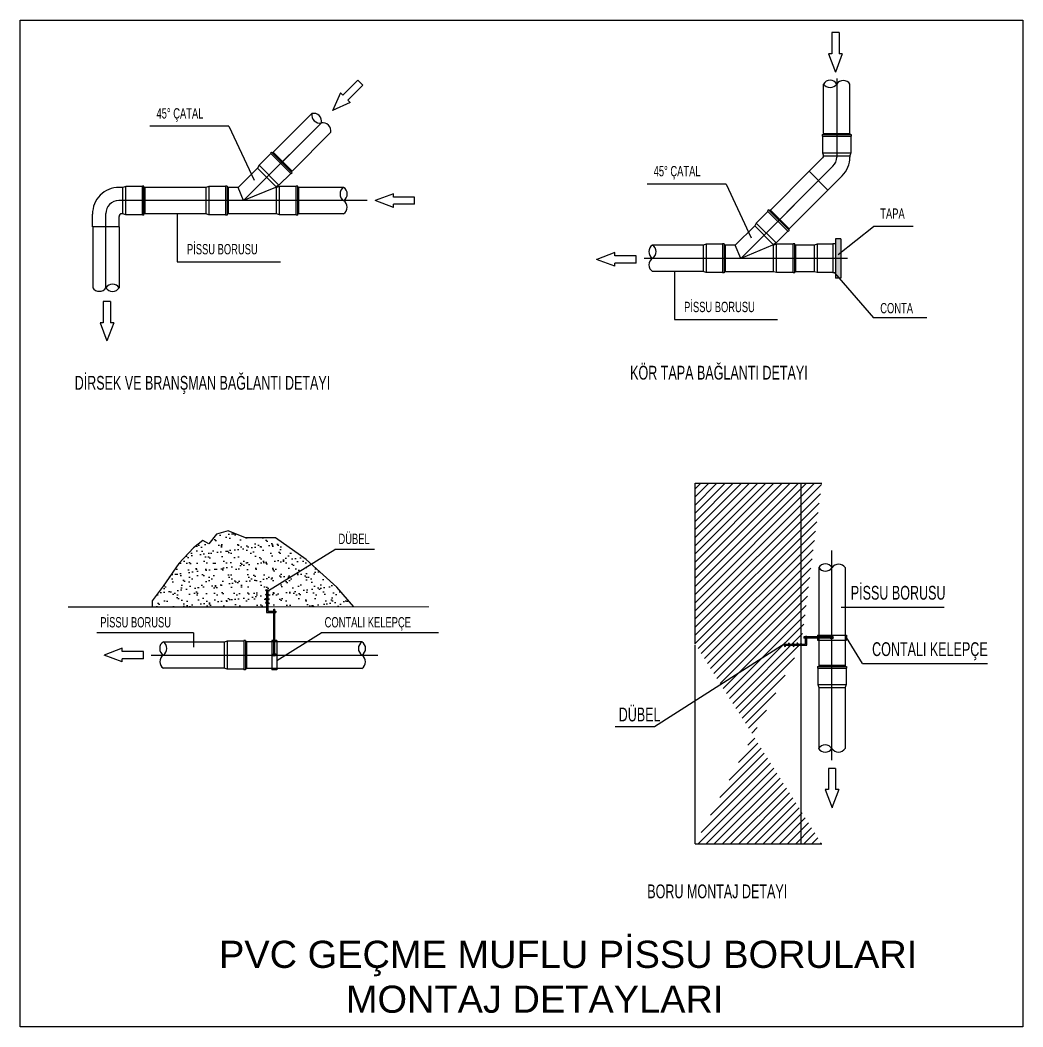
# Model space of a CAD drawing. Header units: centimetres. Extents: x -13133 to 30552, y -2 to 4552.
# Drawn here: x 26382.9 to 26775.2, y 938.1 to 1332.1 of the extents above; entities that cross this region are included whole.
import ezdxf

# ---------------------------------------------------------------- set-up
doc = ezdxf.new("R2010")
doc.units = ezdxf.units.CM
doc.layers.add('DETAY', color=3, linetype='CONTINUOUS', lineweight=20)
doc.layers.add('Renkli Tarama', color=7, linetype='CONTINUOUS', lineweight=0)
for name, color, linetype in [('MEP-DETAYLAR', 111, 'CONTINUOUS'), ('MTY-CİHAZ', 135, 'CONTINUOUS'), ('PIS', 6, 'CONTINUOUS'), ('ROTAS-VANA', 1, 'CONTINUOUS')]:
    doc.layers.add(name, color=color, linetype=linetype)
doc.styles.add('ÇAP', font='arial.ttf')

# ---------------------------------------------------------------- blocks, each defined once
blk = doc.blocks.new('SIHHİ DETAYLAR')
at = {"layer": 'MEP-DETAYLAR'}
h = blk.add_hatch(color=41, dxfattribs=at)
h.paths.add_polyline_path([(1113.9, 944.03), (1111.82, 944.03), (1111.82, 933.64), (1113.9, 933.64)])
h.paths.add_polyline_path([(1113.9, 946.52), (1111.82, 946.52), (1111.82, 944.03), (1113.9, 944.03)])
h.paths.add_polyline_path([(1113.9, 933.64), (1111.82, 933.64), (1111.82, 933.12), (1111.82, 931.15), (1113.9, 931.15)])
h = blk.add_hatch(dxfattribs=at)
h.set_pattern_fill('ANSI31', color=11, scale=0.708835, angle=-0.0001, style=0)
h.set_pattern_definition([(44.999935, (9022.8332, -1901.6165), (-1.5913777, 1.5913813), [])])
edge = h.paths.add_edge_path()
edge.add_line((1056.97, 850.82), (1106.48, 850.82))
edge.add_line((1098.5, 787.9), (1098.5, 850.82))
edge.add_line((1056.97, 787.9), (1056.97, 850.82))
edge.add_line((1098.5, 709.73), (1098.5, 787.41))
edge.add_line((1056.97, 709.73), (1056.97, 787.41))
edge.add_line((1056.97, 709.73), (1106.48, 709.73))
h = blk.add_hatch(dxfattribs=at)
h.set_pattern_fill('AR-SAND', color=41, scale=2.491997, angle=-0.0001, style=0)
h.set_pattern_definition([(37.49993534, (-93761.8048, -763185.808), (-0.156973863, 4.801639922), [0, -3.787835986, 0, -4.236395511, 0, -4.04949571]), (7.4999353, (-93761.805, -763185.808), (4.410286813, 7.032775566), [0, -2.043437835, 0, -3.414036383, 0, -1.308298614]), (327.49993534, (-93764.87, -763185.808), (7.760433313, 0.014093589), [0, -1.24599868, 0, -4.485595247, 0, -5.856193795]), (317.4999353, (-93764.87, -763185.808), (7.49126203, 2.187156736), [0, -0.62299934, 0, -2.940556884, 0, -3.364196435])])
h.paths.add_polyline_path([(904.84, 820.99), (892.86, 829.48), (881.14, 829.48), (874.31, 832.2), (869.76, 830.87), (866.73, 827.08), (864.41, 828.41), (860.79, 825.62), (854.99, 819.44), (848.81, 810.56), (844.56, 804.77), (844.56, 802.45), (923.39, 802.45), (916.82, 810.17)])
at = {"color": 4}
blk.add_line((1099.46, 790.17), (1099.46, 790.67), dxfattribs=at)
at = {"layer": 'DETAY', "color": 255}
blk.add_line((889.84, 802.45), (952.75, 802.45), dxfattribs=at)
at = {"layer": 'MEP-DETAYLAR', "color": 41}
for p, q in [((1110.45, 1027.2), (1110.45, 1018.91)), ((1113.26, 1027.2), (1110.45, 1027.2)), ((1113.26, 1027.2), (1113.26, 1018.91)), ((1110.45, 1018.91), (1109.18, 1018.91)), ((1109.18, 1018.91), (1111.87, 1011.77)), ((1114.53, 1018.91), (1111.86, 1011.75)), ((1114.53, 1018.91), (1113.26, 1018.91)), ((1112.34, 1009.2), (1112.34, 978.48)), ((925.04, 1008.56), (919.18, 1002.7)), ((927.03, 1006.57), (921.17, 1000.71)), ((925.04, 1008.56), (927.03, 1006.57)), ((918.28, 1003.6), (915.11, 996.64)), ((918.28, 1003.6), (919.18, 1002.7)), ((922.07, 999.81), (915.12, 996.66)), ((921.17, 1000.71), (922.07, 999.81)), ((874.6, 990.53), (843.67, 990.53)), ((874.6, 990.53), (884.47, 969.45)), ((910.75, 991.85), (880.34, 961.44)), ((1106.84, 986.69), (1117.84, 986.69)), ((1107.15, 987.73), (1117.53, 987.73)), ((1107.15, 987.31), (1117.53, 987.31)), ((895.6, 976.7), (901.24, 982.34)), ((890.97, 979.86), (898.75, 972.07)), ((891.63, 980.08), (898.97, 972.74)), ((891.92, 980.37), (899.27, 973.03)), ((1106.84, 980.2), (1117.84, 980.2)), ((1107.19, 979.01), (1117.49, 979.01)), ((885.79, 974.18), (893.08, 966.9)), ((886.38, 975.27), (894.16, 967.49)), ((1110.85, 974.88), (1074.8, 938.83)), ((1101.54, 972.91), (1108.88, 965.57)), ((833.05, 956.29), (833.05, 966.6)), ((834.24, 955.94), (834.24, 966.95)), ((840.73, 955.94), (840.73, 966.95)), ((841.35, 956.25), (841.35, 966.63)), ((841.77, 956.25), (841.77, 966.63)), ((865.58, 966.6), (865.58, 956.29)), ((866.77, 966.95), (866.77, 955.94)), ((873.26, 966.95), (873.26, 955.94)), ((873.88, 966.63), (873.88, 956.25)), ((874.3, 956.25), (874.3, 966.64)), ((874.3, 966.64), (874.3, 956.25)), ((874.3, 966.63), (874.3, 956.25)), ((880.34, 961.44), (878.2, 966.64)), ((893.2, 956.25), (893.2, 966.64)), ((894.39, 955.94), (894.39, 966.95)), ((900.88, 955.94), (900.88, 966.95)), ((901.5, 956.25), (901.5, 966.63)), ((901.91, 956.25), (901.91, 966.63)), ((1069.06, 967.92), (1038.14, 967.92)), ((1069.06, 967.92), (1078.93, 946.84)), ((928.68, 961.44), (831.5, 961.44)), ((938.92, 958.77), (931.76, 961.44)), ((938.92, 964.12), (931.78, 961.43)), ((938.92, 962.85), (938.92, 964.12)), ((947.21, 962.85), (938.92, 962.85)), ((947.21, 960.04), (947.21, 962.85)), ((947.21, 960.04), (938.92, 960.04)), ((938.92, 958.77), (938.92, 960.04)), ((1086.09, 957.47), (1093.44, 950.13)), ((1086.39, 957.76), (1093.73, 950.42)), ((1090.06, 954.09), (1095.7, 959.73)), ((826.41, 927.22), (826.41, 956.35)), ((854.4, 956.29), (854.4, 937.48)), ((1085.43, 957.25), (1093.21, 949.47)), ((831.6, 951.16), (821.22, 951.16)), ((1080.25, 951.57), (1087.54, 944.29)), ((1080.84, 952.66), (1088.63, 944.88)), ((1112.96, 940.41), (1126.79, 951.31)), ((1142.25, 951.31), (1126.79, 951.31)), ((1111.82, 946.52), (1111.82, 931.15)), ((1113.9, 946.52), (1111.82, 946.52)), ((1113.9, 946.52), (1113.9, 931.15)), ((1060.05, 943.99), (1060.05, 933.68)), ((1061.23, 944.34), (1061.23, 933.33)), ((1067.72, 944.34), (1067.72, 933.33)), ((1068.34, 944.03), (1068.34, 933.64)), ((1068.76, 933.64), (1068.76, 944.03)), ((1068.76, 944.03), (1068.76, 933.64)), ((1068.76, 944.03), (1068.76, 933.64)), ((1074.8, 938.83), (1072.67, 944.03)), ((1087.67, 933.64), (1087.67, 944.03)), ((1088.85, 933.33), (1088.85, 944.34)), ((1095.34, 933.33), (1095.34, 944.34)), ((1095.96, 933.64), (1095.96, 944.03)), ((1096.38, 933.64), (1096.38, 944.03)), ((1103.52, 944.03), (1103.52, 933.64)), ((1104.71, 944.34), (1104.71, 933.33)), ((1110.86, 944.34), (1110.86, 933.33)), ((1025.6, 935.73), (1018.44, 938.4)), ((1025.6, 941.08), (1018.46, 938.39)), ((1025.6, 939.81), (1025.6, 941.08)), ((1033.89, 939.81), (1025.6, 939.81)), ((1033.89, 936.99), (1033.89, 939.81)), ((1116.61, 938.83), (1037.06, 938.83)), ((854.4, 937.48), (894.73, 937.48)), ((1033.89, 936.99), (1025.6, 936.99)), ((1025.6, 935.73), (1025.6, 936.99)), ((1048.86, 933.68), (1048.86, 914.87)), ((1111.51, 933.12), (1126.79, 915.51)), ((1113.9, 931.15), (1111.82, 931.15)), ((825.46, 921.96), (825.46, 913.68)), ((828.27, 921.96), (825.46, 921.96)), ((828.27, 921.96), (828.27, 913.68)), ((1048.86, 914.87), (1089.19, 914.87)), ((1147.56, 915.51), (1126.79, 915.51)), ((825.46, 913.68), (824.19, 913.68)), ((824.19, 913.68), (826.88, 906.53)), ((829.54, 913.68), (826.86, 906.52)), ((829.54, 913.68), (828.27, 913.68)), ((874.31, 832.2), (869.76, 830.87)), ((881.14, 829.48), (874.31, 832.2)), ((864.41, 828.41), (860.79, 825.62)), ((866.73, 827.08), (864.41, 828.41)), ((869.76, 830.87), (866.73, 827.08)), ((892.86, 829.48), (881.14, 829.48)), ((904.84, 820.99), (892.86, 829.48)), ((860.79, 825.62), (854.99, 819.44)), ((890.09, 808.81), (916.04, 824.95)), ((931.51, 824.95), (916.04, 824.95)), ((1110.46, 742.51), (1110.5, 824.56)), ((916.82, 810.17), (904.84, 820.99)), ((854.99, 819.44), (848.81, 810.56)), ((848.81, 810.56), (844.56, 804.77)), ((923.39, 802.45), (916.82, 810.17)), ((844.56, 804.77), (844.56, 802.45)), ((811.67, 802.45), (889.34, 802.45)), ((1114.06, 802.33), (1154.39, 802.33)), ((860.7, 792.3), (822.86, 792.3)), ((860.7, 792.3), (860.7, 786.64)), ((893.29, 781.52), (910.62, 792.3)), ((956.53, 792.3), (910.62, 792.3)), ((872.76, 788.7), (872.76, 778.4)), ((873.95, 789.05), (873.95, 778.05)), ((880.44, 789.05), (880.44, 778.05)), ((881.06, 788.74), (881.06, 778.36)), ((881.48, 778.36), (881.48, 788.74)), ((881.48, 788.74), (881.48, 778.36)), ((881.48, 788.74), (881.48, 778.36)), ((893.29, 789.26), (891.42, 789.26)), ((891.42, 789.26), (891.42, 789.05)), ((891.42, 789.05), (891.42, 778.05)), ((893.29, 789.26), (893.29, 788.74)), ((893.29, 788.74), (893.29, 778.36)), ((1092.13, 788.16), (1041.12, 755.52)), ((1104.79, 791.35), (1104.79, 789.48)), ((1104.79, 791.35), (1105.31, 791.35)), ((1104.79, 789.48), (1105, 789.48)), ((1105, 789.48), (1116.01, 789.48)), ((1105.31, 791.35), (1115.7, 791.35)), ((1115.7, 791.35), (1116.22, 791.35)), ((1116.01, 789.48), (1116.22, 789.48)), ((1116.22, 791.35), (1116.22, 789.48)), ((1122.41, 780.26), (1116.22, 790.42)), ((832.89, 786.23), (825.74, 783.54)), ((832.89, 784.96), (832.89, 786.23)), ((841.18, 784.96), (832.89, 784.96)), ((841.18, 782.15), (841.18, 784.96)), ((832.89, 780.88), (825.73, 783.55)), ((841.18, 782.15), (832.89, 782.15)), ((832.89, 780.88), (832.89, 782.15)), ((844.17, 783.59), (932.86, 783.59)), ((1122.41, 780.26), (1171.37, 780.26)), ((891.42, 778.05), (891.42, 777.84)), ((893.29, 777.84), (891.42, 777.84)), ((893.29, 778.36), (893.29, 777.84)), ((1105, 778.5), (1116.01, 778.5)), ((1115.7, 779.54), (1105.31, 779.54)), ((1105.31, 779.54), (1115.7, 779.54)), ((1105.31, 779.54), (1115.7, 779.54)), ((1105.31, 779.13), (1115.7, 779.13)), ((1105.35, 770.83), (1115.66, 770.83)), ((1041.12, 755.52), (1025.66, 755.52)), ((1109.1, 739.24), (1109.1, 730.95)), ((1111.91, 739.24), (1109.1, 739.24)), ((1111.91, 739.24), (1111.91, 730.95)), ((1109.1, 730.95), (1107.83, 730.95)), ((1107.83, 730.95), (1110.51, 723.81)), ((1113.18, 730.95), (1110.5, 723.79)), ((1113.18, 730.95), (1111.91, 730.95))]:
    blk.add_line(p, q, dxfattribs=at)
at = {"layer": 'MEP-DETAYLAR'}
for p, q in [((1107.14, 987.73), (1107.14, 1007.08)), ((1117.53, 987.73), (1117.53, 1007.08)), ((891.92, 980.37), (907.07, 995.52)), ((907.07, 995.52), (907.16, 995.43)), ((910.74, 991.85), (910.75, 991.85)), ((899.27, 973.03), (914.41, 988.18)), ((1106.63, 987.31), (1107.15, 987.31)), ((1106.63, 987.31), (1106.63, 986.69)), ((1106.63, 986.69), (1106.84, 986.69)), ((1106.84, 986.69), (1106.84, 980.2)), ((1107.15, 987.73), (1107.15, 987.31)), ((1117.53, 987.73), (1117.53, 987.31)), ((1117.53, 987.31), (1118.05, 987.31)), ((1117.84, 986.69), (1118.05, 986.69)), ((1117.84, 986.69), (1117.84, 980.2)), ((1118.05, 987.31), (1118.05, 986.69)), ((890.97, 979.86), (886.38, 975.27)), ((891.26, 980.44), (890.82, 980)), ((890.82, 980), (890.97, 979.86)), ((891.26, 980.44), (891.63, 980.08)), ((891.92, 980.37), (891.63, 980.08)), ((1101.54, 972.91), (1106.88, 978.26)), ((1106.84, 980.2), (1107.19, 979.01)), ((1107.19, 979.01), (1107.19, 978.99)), ((1117.84, 980.2), (1117.49, 979.01)), ((1117.49, 979.01), (1117.49, 978.48)), ((885.79, 974.18), (878.2, 966.64)), ((886.38, 975.27), (885.79, 974.18)), ((898.75, 972.07), (894.16, 967.49)), ((898.75, 972.07), (898.9, 971.93)), ((899.34, 972.37), (898.9, 971.93)), ((899.27, 973.03), (898.97, 972.74)), ((898.97, 972.74), (899.34, 972.37)), ((1086.39, 957.76), (1101.54, 972.91)), ((1108.88, 965.57), (1114.45, 971.14)), ((832.63, 966.6), (831.6, 966.6)), ((833.05, 966.6), (832.63, 966.6)), ((834.24, 966.95), (833.05, 966.6)), ((840.73, 966.95), (834.24, 966.95)), ((841.35, 967.15), (840.73, 967.15)), ((840.73, 966.95), (840.73, 967.15)), ((841.35, 966.63), (841.35, 967.15)), ((841.77, 966.63), (841.35, 966.63)), ((865.41, 966.6), (841.77, 966.6)), ((865.58, 966.6), (865.41, 966.6)), ((866.77, 966.95), (865.58, 966.6)), ((873.26, 966.95), (866.77, 966.95)), ((873.88, 967.15), (873.26, 967.15)), ((873.26, 967.15), (873.26, 966.95)), ((873.88, 967.15), (873.88, 966.63)), ((874.3, 966.63), (873.88, 966.63)), ((878.2, 966.64), (874.3, 966.64)), ((892.78, 966.64), (880.34, 961.44)), ((893.08, 966.9), (892.78, 966.64)), ((893.2, 966.64), (892.78, 966.64)), ((894.16, 967.49), (893.08, 966.9)), ((894.39, 966.95), (893.2, 966.64)), ((900.88, 966.95), (894.39, 966.95)), ((900.88, 966.95), (900.88, 967.15)), ((901.5, 967.15), (900.88, 967.15)), ((901.5, 966.63), (901.5, 967.15)), ((901.91, 966.63), (901.5, 966.63)), ((919.44, 966.64), (901.91, 966.64)), ((1093.73, 950.42), (1108.88, 965.57)), ((1085.73, 957.84), (1085.29, 957.4)), ((1085.73, 957.84), (1086.09, 957.47)), ((1086.39, 957.76), (1086.09, 957.47)), ((821.22, 951.16), (821.22, 956.21)), ((831.6, 951.16), (831.6, 955.25)), ((832.89, 956.29), (832.64, 956.29)), ((833.05, 956.29), (832.89, 956.29)), ((834.24, 955.94), (833.05, 956.29)), ((840.73, 955.94), (834.24, 955.94)), ((840.73, 955.73), (840.73, 955.94)), ((841.35, 955.73), (840.73, 955.73)), ((841.35, 955.73), (841.35, 956.25)), ((841.77, 956.25), (841.35, 956.25)), ((865.58, 956.29), (841.77, 956.29)), ((866.77, 955.94), (865.58, 956.29)), ((873.26, 955.94), (866.77, 955.94)), ((873.26, 955.94), (873.26, 955.73)), ((873.88, 955.73), (873.26, 955.73)), ((873.88, 956.25), (873.88, 955.73)), ((874.3, 956.25), (873.88, 956.25)), ((893.2, 956.25), (874.3, 956.25)), ((894.39, 955.94), (893.2, 956.25)), ((900.88, 955.94), (894.39, 955.94)), ((900.88, 955.73), (900.88, 955.94)), ((901.5, 955.73), (900.88, 955.73)), ((901.91, 956.25), (901.5, 956.25)), ((901.5, 955.73), (901.5, 956.25)), ((919.44, 956.25), (901.91, 956.25)), ((1085.43, 957.25), (1080.84, 952.66)), ((1085.29, 957.4), (1085.43, 957.25)), ((821.3, 951), (821.3, 927.35)), ((831.6, 951.16), (831.6, 927.35)), ((1080.25, 951.57), (1072.67, 944.03)), ((1080.84, 952.66), (1080.25, 951.57)), ((1093.8, 949.76), (1093.36, 949.32)), ((1093.73, 950.42), (1093.44, 950.13)), ((1093.44, 950.13), (1093.8, 949.76)), ((1093.21, 949.47), (1088.63, 944.88)), ((1093.21, 949.47), (1093.36, 949.32)), ((1059.88, 943.99), (1040.29, 943.99)), ((1060.05, 943.99), (1059.88, 943.99)), ((1061.23, 944.34), (1060.05, 943.99)), ((1067.72, 944.34), (1061.23, 944.34)), ((1068.34, 944.55), (1067.72, 944.55)), ((1067.72, 944.55), (1067.72, 944.34)), ((1068.34, 944.55), (1068.34, 944.03)), ((1068.76, 944.03), (1068.34, 944.03)), ((1072.67, 944.03), (1068.76, 944.03)), ((1087.24, 944.03), (1074.8, 938.83)), ((1087.54, 944.29), (1087.24, 944.03)), ((1087.67, 944.03), (1087.24, 944.03)), ((1088.63, 944.88), (1087.54, 944.29)), ((1088.85, 944.34), (1087.67, 944.03)), ((1095.34, 944.34), (1088.85, 944.34)), ((1095.34, 944.34), (1095.34, 944.55)), ((1095.96, 944.55), (1095.34, 944.55)), ((1095.96, 944.03), (1095.96, 944.55)), ((1096.38, 944.03), (1095.96, 944.03)), ((1103.52, 944.03), (1096.38, 944.03)), ((1103.52, 944.03), (1103.36, 944.03)), ((1104.71, 944.34), (1103.52, 944.03)), ((1110.86, 944.34), (1104.71, 944.34)), ((1111.82, 944.55), (1110.86, 944.55)), ((1110.86, 944.55), (1110.86, 944.34)), ((1060.05, 933.68), (1040.28, 933.68)), ((1061.23, 933.33), (1060.05, 933.68)), ((1067.72, 933.33), (1061.23, 933.33)), ((1067.72, 933.33), (1067.72, 933.12)), ((1068.34, 933.12), (1067.72, 933.12)), ((1068.34, 933.64), (1068.34, 933.12)), ((1068.76, 933.64), (1068.34, 933.64)), ((1087.67, 933.64), (1068.76, 933.64)), ((1088.85, 933.33), (1087.67, 933.64)), ((1095.34, 933.33), (1088.85, 933.33)), ((1095.34, 933.12), (1095.34, 933.33)), ((1095.96, 933.12), (1095.34, 933.12)), ((1096.38, 933.64), (1095.96, 933.64)), ((1095.96, 933.12), (1095.96, 933.64)), ((1103.52, 933.64), (1096.38, 933.64)), ((1104.71, 933.33), (1103.52, 933.64)), ((1110.86, 933.33), (1104.71, 933.33)), ((1110.86, 933.33), (1110.86, 933.12)), ((1111.82, 933.12), (1110.86, 933.12)), ((1105.31, 817.8), (1105.31, 779.54)), ((1115.7, 817.8), (1115.7, 779.54)), ((889.34, 809.11), (888.77, 808.86)), ((889.34, 808.92), (888.84, 808.7)), ((889.34, 809.11), (889.34, 800.3)), ((889.34, 809.11), (889.84, 809.11)), ((889.84, 809.11), (889.84, 800.8)), ((889.84, 809.11), (890.41, 808.86)), ((889.84, 808.92), (890.34, 808.7)), ((889.34, 807.45), (888.77, 807.2)), ((889.34, 805.79), (888.77, 805.54)), ((889.34, 804.13), (888.77, 803.88)), ((889.34, 807.27), (888.84, 807.05)), ((889.34, 805.61), (888.84, 805.39)), ((889.34, 803.95), (888.84, 803.73)), ((889.84, 807.45), (890.41, 807.2)), ((889.84, 807.27), (890.34, 807.05)), ((889.84, 805.79), (890.41, 805.54)), ((889.84, 805.61), (890.34, 805.39)), ((889.84, 804.13), (890.41, 803.88)), ((889.84, 803.95), (890.34, 803.73)), ((889.34, 800.3), (892.94, 800.3)), ((889.84, 800.8), (892.94, 800.8)), ((892.1, 800.8), (892.1, 801.49)), ((892.1, 801.49), (892.6, 801.49)), ((892.1, 784.29), (892.1, 800.3)), ((892.6, 800.8), (892.6, 801.49)), ((892.6, 784.29), (892.6, 800.3)), ((892.94, 800.8), (892.94, 800.3)), ((872.6, 788.7), (848.95, 788.7)), ((872.76, 788.7), (872.6, 788.7)), ((873.95, 789.05), (872.76, 788.7)), ((880.44, 789.05), (873.95, 789.05)), ((881.06, 789.26), (880.44, 789.26)), ((880.44, 789.26), (880.44, 789.05)), ((881.06, 789.26), (881.06, 788.74)), ((881.48, 788.74), (881.06, 788.74)), ((926.62, 788.75), (881.48, 788.75)), ((1091.84, 787.9), (1092.09, 788.48)), ((1092.02, 787.9), (1092.24, 788.41)), ((1093.5, 787.9), (1093.75, 788.48)), ((1093.68, 787.9), (1093.9, 788.41)), ((1095.16, 787.9), (1095.41, 788.48)), ((1095.34, 787.9), (1095.56, 788.41)), ((1096.82, 787.9), (1097.06, 788.48)), ((1097, 787.9), (1097.22, 788.41)), ((1100.15, 790.67), (1099.46, 790.67)), ((1100.15, 790.17), (1099.46, 790.17)), ((1100.15, 787.9), (1100.15, 791)), ((1100.15, 791), (1100.65, 791)), ((1100.65, 787.41), (1100.65, 791)), ((1109.77, 790.67), (1100.65, 790.67)), ((1109.77, 790.17), (1100.65, 790.17)), ((1091.84, 787.9), (1100.15, 787.9)), ((1091.84, 787.41), (1091.84, 787.9)), ((1091.84, 787.41), (1100.65, 787.41)), ((1091.84, 787.41), (1092.09, 786.84)), ((1092.02, 787.41), (1092.24, 786.9)), ((1093.5, 787.41), (1093.75, 786.84)), ((1093.68, 787.41), (1093.9, 786.9)), ((1095.16, 787.41), (1095.41, 786.84)), ((1095.34, 787.41), (1095.56, 786.9)), ((1096.82, 787.41), (1097.06, 786.84)), ((1097, 787.41), (1097.22, 786.9)), ((872.76, 778.4), (848.95, 778.4)), ((873.95, 778.05), (872.76, 778.4)), ((880.44, 778.05), (873.95, 778.05)), ((880.44, 778.05), (880.44, 777.84)), ((881.06, 777.84), (880.44, 777.84)), ((881.06, 778.36), (881.06, 777.84)), ((881.48, 778.36), (881.06, 778.36)), ((926.62, 778.36), (881.48, 778.36)), ((1104.79, 779.13), (1104.79, 778.5)), ((1104.79, 779.13), (1105.31, 779.13)), ((1104.79, 778.5), (1105, 778.5)), ((1105, 778.5), (1105, 772.01)), ((1105.31, 779.54), (1105.31, 779.13)), ((1115.7, 779.54), (1115.7, 779.13)), ((1115.7, 779.13), (1116.22, 779.13)), ((1116.01, 778.5), (1116.01, 772.01)), ((1116.01, 778.5), (1116.22, 778.5)), ((1116.22, 779.13), (1116.22, 778.5)), ((1105, 772.01), (1116.01, 772.01)), ((1105, 772.01), (1105.35, 770.83)), ((1105.35, 770.66), (1105.35, 747.01)), ((1116.01, 772.01), (1115.66, 770.83)), ((1115.66, 770.83), (1115.66, 747.01))]:
    blk.add_line(p, q, dxfattribs=at)
at = {"layer": 'MEP-DETAYLAR', "color": 11}
for p, q in [((1056.97, 787.9), (1056.97, 850.82)), ((1056.97, 850.82), (1106.48, 850.82)), ((1098.5, 787.9), (1098.5, 850.82)), ((1056.97, 709.73), (1056.97, 787.41)), ((1098.5, 709.73), (1098.5, 787.41)), ((1056.97, 709.73), (1106.48, 709.73))]:
    blk.add_line(p, q, dxfattribs=at)
at = {"layer": 'MEP-DETAYLAR'}
for centre, radius in [((1110.33, 790.42), 0.564), ((1110.33, 790.42), 0.398), ((892.35, 783.72), 0.564), ((892.35, 783.72), 0.398)]:
    blk.add_circle(centre, radius, dxfattribs=at)
for centre, radius, start, end in [((1109.74, 1005.48), 3.05, 31.6374, 148.3625), ((1109.74, 1008.83), 3.13, 213.9526, 326.0472), ((1114.93, 1005.34), 3.13, 33.9526, 146.0472), ((910.15, 994.92), 3.13, 168.9526, 281.0472), ((907.78, 992.55), 3.05, 346.6374, 103.3625), ((911.34, 988.77), 3.13, 348.9526, 101.0472), ((1106.15, 978.99), 1.04, 314.9999, 359.9999), ((1107.11, 978.48), 10.38, 314.9999, 359.9999), ((831.6, 956.21), 10.38, 89.9999, 179.9999), ((921.19, 964.04), 3.13, 123.9526, 236.0472), ((917.84, 964.04), 3.05, 301.6374, 58.3625), ((917.69, 958.85), 3.13, 303.9526, 56.0472), ((832.64, 955.25), 1.04, 89.9999, 179.9999), ((1041.88, 941.47), 3.05, 121.6374, 238.3625), ((1038.53, 941.47), 3.13, 303.9526, 56.0472), ((1042.03, 936.28), 3.13, 123.9526, 236.0472), ((823.9, 929.09), 3.13, 213.9526, 326.0472), ((829.09, 925.6), 3.13, 33.9526, 146.0472), ((829.09, 928.95), 3.05, 211.6374, 328.3625), ((1107.91, 816.2), 3.05, 31.6374, 148.3625), ((1107.91, 819.55), 3.13, 213.9526, 326.0472), ((1113.1, 816.05), 3.13, 33.9526, 146.0472), ((850.55, 786.19), 3.05, 121.6374, 238.3625), ((847.2, 786.19), 3.13, 303.9526, 56.0472), ((928.37, 786.15), 3.13, 123.9526, 236.0472), ((925.02, 786.15), 3.05, 301.6374, 58.3625), ((850.7, 781), 3.13, 123.9526, 236.0472), ((924.87, 780.96), 3.13, 303.9526, 56.0472), ((1107.87, 745.26), 3.13, 33.9526, 146.0472), ((1107.87, 748.61), 3.05, 211.6374, 328.3625), ((1113.06, 748.76), 3.13, 213.9526, 326.0472)]:
    blk.add_arc(centre, radius, start, end, dxfattribs=at)
at = {"layer": 'MEP-DETAYLAR', "color": 41}
for centre, start, end in [((1107.25, 978.48), 314.9999, 359.9999), ((831.5, 956.35), 89.9999, 179.9999)]:
    blk.add_arc(centre, 5.09, start, end, dxfattribs=at)
at = {"layer": 'MTY-CİHAZ'}
blk.add_lwpolyline([(792.92, 1032.09), (1185.16, 1032.08), (1185.16, 638.07), (792.92, 638.07)], close=True, dxfattribs=at)
at = {"layer": 'PIS', "color": 6}
blk.add_line((1105.35, 770.83), (1105.35, 770.66), dxfattribs=at)
at = {"layer": 'MEP-DETAYLAR', "color": 41, "style": 'ÇAP', "width": 0.65}
for s, height, p in [('45%%D ÇATAL', 4.0324, (846.26, 993.58)), ('45%%D ÇATAL', 4.0324, (1040.73, 970.97)), ('TAPA', 4.032, (1129.38, 954.36)), ('PİSSU BORUSU', 4.0324, (858.18, 940.42)), ('PİSSU BORUSU', 4.0324, (1052.65, 917.81)), ('CONTA', 4.032, (1129.38, 917.35)), ('KÖR TAPA BAĞLANTI DETAYI', 5.3993, (1031.53, 891.4)), ('DİRSEK VE BRANŞMAN BAĞLANTI DETAYI', 5.3993, (814.25, 887.44)), ('DÜBEL', 4.032, (917.46, 827.06)), ('PİSSU BORUSU', 5.3993, (1117.85, 805.27)), ('PİSSU BORUSU', 4.0324, (824.27, 794.41)), ('CONTALI KELEPÇE', 4.0324, (912.03, 794.41)), ('CONTALI KELEPÇE', 5.3993, (1126.19, 783.2)), ('DÜBEL', 5.399, (1027.07, 757.63)), ('BORU MONTAJ DETAYI', 5.3993, (1038.24, 688.41))]:
    blk.add_text(s, height=height, rotation=359.9999, dxfattribs=at).set_placement(p)
at = {"layer": 'MEP-DETAYLAR', "color": 41, "style": 'ÇAP'}
for s, p in [('PVC GEÇME MUFLU PİSSU BORULARI', (870.72, 661.15)), ('MONTAJ DETAYLARI', (920.34, 643.59))]:
    blk.add_text(s, height=10.6325, rotation=359.9999, dxfattribs=at).set_placement(p)
blk = doc.blocks.new('MTY-SIHHİ DETAYLAR')
at = {"layer": 'Renkli Tarama'}
blk.add_blockref('SIHHİ DETAYLAR', (257713.28, -444848.48), dxfattribs=at)

msp = doc.modelspace()

# ---------------------------------------------------------------- block references
at = {"layer": 'ROTAS-VANA'}
msp.add_blockref('MTY-SIHHİ DETAYLAR', (-232123.28, 445148.48), dxfattribs=at)

doc.saveas('drawing.dxf')
